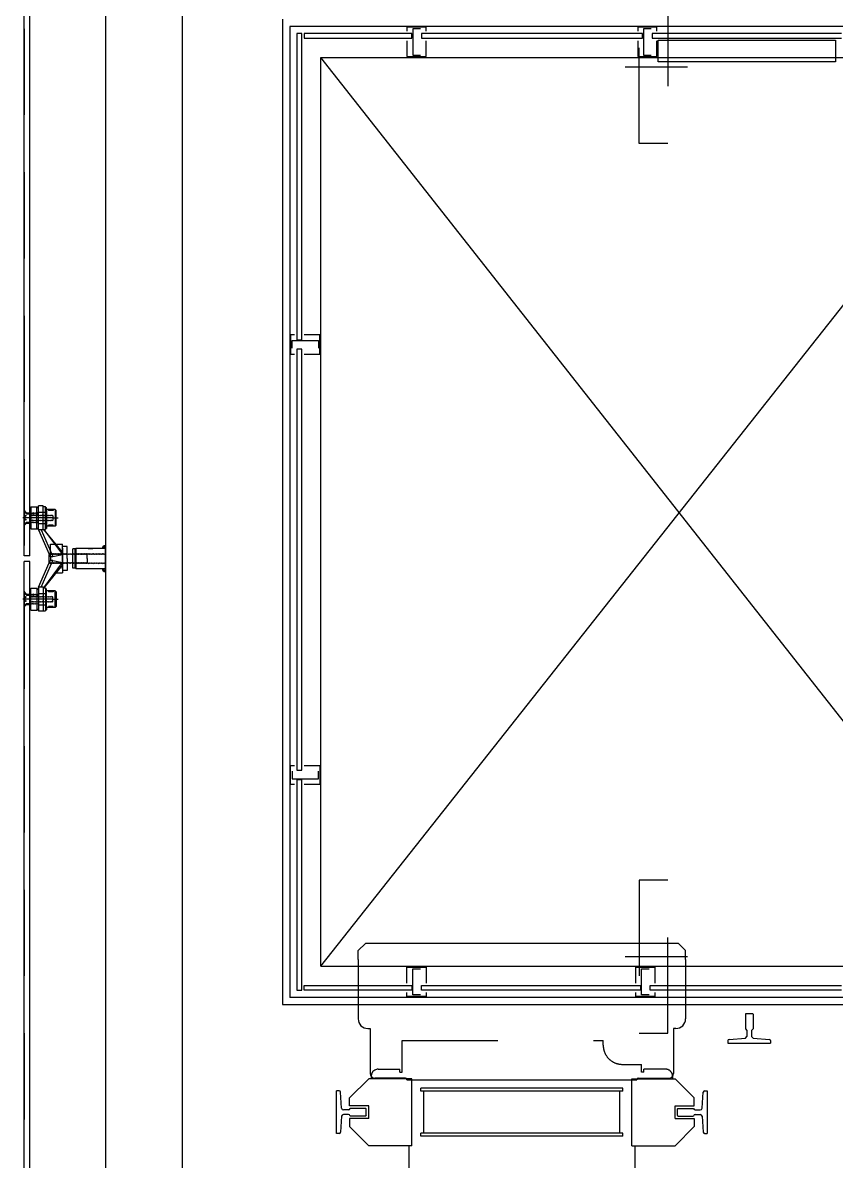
# Model space of a CAD drawing. Header units: millimetres. Extents: x -7718 to 421089, y 87466 to 341395.
# Drawn here: x 151910 to 153609, y 217291 to 219671 of the extents above; entities that cross this region are included whole.
import ezdxf

# ---------------------------------------------------------------- set-up
doc = ezdxf.new("R2010")
doc.units = ezdxf.units.MM
doc.header["$LTSCALE"] = 200
doc.header["$MEASUREMENT"] = 0
for name, pattern in [('CENTER', [65, 60, -2, 1, -2]), ('CENTER1', [8, 6, -1, 0, -1]), ('DASH_2', [34, 30, -1.5, 1, -1.5]), ('HID', [5, 3, -2]), ('HIDDEN', [2, 1, -1])]:
    doc.linetypes.add(name, pattern=pattern)
doc.layers.add('e-plan', color=9, linetype='CONTINUOUS')

msp = doc.modelspace()

# ---------------------------------------------------------------- linework, layer by layer
at = {"layer": 'e-plan'}
for p, q in [((151912.6, 218557), (151912.6, 220258.6)), ((151924.6, 218557), (151924.6, 220258.6)), ((152082.6, 219948.6), (152082.6, 217173.5)), ((152242.6, 219948.6), (152242.6, 217173.5)), ((152752.6, 219661.6), (152712.6, 219661.6)), ((152712.6, 219661.6), (152712.6, 219653.6)), ((152740.6, 219658.6), (152724.6, 219658.6)), ((152724.6, 219658.6), (152724.6, 219603.6)), ((152752.6, 219653.6), (152752.6, 219661.6)), ((153234.6, 219661.6), (153194.6, 219661.6)), ((153194.6, 219661.6), (153194.6, 219653.6)), ((153222.6, 219658.6), (153206.6, 219658.6)), ((153206.6, 219658.6), (153206.6, 219603.6)), ((153234.6, 219653.6), (153234.6, 219661.6)), ((152492.6, 219648.6), (152482.6, 219648.6)), ((152482.6, 219648.6), (152482.6, 219008.6)), ((152492.6, 219008.6), (152492.6, 219648.6)), ((152722.6, 219648.6), (152497.6, 219648.6)), ((152497.6, 219648.6), (152497.6, 219638.6)), ((152497.6, 219638.6), (152722.6, 219638.6)), ((152712.6, 219633.6), (152712.6, 219600.6)), ((152722.6, 219638.6), (152722.6, 219648.6)), ((153204.6, 219648.6), (152742.6, 219648.6)), ((152742.6, 219648.6), (152742.6, 219638.6)), ((152742.6, 219638.6), (153204.6, 219638.6)), ((152752.6, 219600.6), (152752.6, 219633.6)), ((153194.6, 219633.6), (153194.6, 219600.6)), ((153204.6, 219638.6), (153204.6, 219648.6)), ((153620.6, 219648.6), (153224.6, 219648.6)), ((153224.6, 219648.6), (153224.6, 219638.6)), ((153224.6, 219638.6), (153620.6, 219638.6)), ((153234.6, 219600.6), (153234.6, 219633.6)), ((153237.1, 219589.6), (153237.1, 219634.6)), ((153237.1, 219634.6), (153608.1, 219634.6)), ((153608.1, 219634.6), (153608.1, 219589.6)), ((152724.6, 219603.6), (152740.6, 219603.6)), ((153206.6, 219603.6), (153222.6, 219603.6)), ((152532.6, 217698.6), (152532.6, 219598.6)), ((152532.6, 219598.6), (154032.6, 219598.6)), ((152712.6, 219600.6), (152752.6, 219600.6)), ((153194.6, 219600.6), (153234.6, 219600.6)), ((153608.1, 219589.6), (153237.1, 219589.6)), ((152477.6, 219018.6), (152469.6, 219018.6)), ((152469.6, 219018.6), (152469.6, 218978.6)), ((152482.6, 219008.6), (152492.6, 219008.6)), ((152530.6, 219018.6), (152497.6, 219018.6)), ((152530.6, 218978.6), (152530.6, 219018.6)), ((152472.6, 218990.6), (152472.6, 219006.6)), ((152472.6, 219006.6), (152527.6, 219006.6)), ((152492.6, 218988.6), (152482.6, 218988.6)), ((152482.6, 218988.6), (152482.6, 218108.6)), ((152492.6, 218108.6), (152492.6, 218988.6)), ((152527.6, 219006.6), (152527.6, 218990.6)), ((152469.6, 218978.6), (152477.6, 218978.6)), ((152497.6, 218978.6), (152530.6, 218978.6)), ((151924.6, 218557), (151912.6, 218557)), ((152082.6, 218530), (152082.6, 218572)), ((151912.6, 216858.6), (151912.6, 218545)), ((151924.6, 218545), (151912.6, 218545)), ((151924.6, 216858.6), (151924.6, 218545)), ((152469.6, 218078.6), (152469.6, 218118.6)), ((152469.6, 218118.6), (152477.6, 218118.6)), ((152472.6, 218106.6), (152472.6, 218090.6)), ((152482.6, 218108.6), (152492.6, 218108.6)), ((152497.6, 218118.6), (152530.6, 218118.6)), ((152527.6, 218090.6), (152527.6, 218106.6)), ((152530.6, 218118.6), (152530.6, 218078.6)), ((152472.6, 218090.6), (152527.6, 218090.6)), ((152482.6, 218088.6), (152482.6, 217648.6)), ((152492.6, 218088.6), (152482.6, 218088.6)), ((152492.6, 217648.6), (152492.6, 218088.6)), ((152477.6, 218078.6), (152469.6, 218078.6)), ((152530.6, 218078.6), (152497.6, 218078.6)), ((152625.6, 217746.6), (152610.6, 217731.6)), ((153279.6, 217746.6), (152625.6, 217746.6)), ((153279.6, 217746.6), (153294.6, 217731.6)), ((152610.6, 217712.6), (152610.6, 217731.6)), ((153294.6, 217712.6), (153294.6, 217731.6)), ((152610.6, 217712.6), (152610.6, 217588.6)), ((153294.6, 217712.6), (153294.6, 217588.6)), ((152532.6, 217698.6), (152610.6, 217698.6)), ((152712.6, 217663.6), (152712.6, 217696.6)), ((152712.6, 217696.6), (152752.6, 217696.6)), ((152724.6, 217638.6), (152724.6, 217693.6)), ((152724.6, 217693.6), (152740.6, 217693.6)), ((152752.6, 217696.6), (152752.6, 217663.6)), ((153190.6, 217663.6), (153190.6, 217696.6)), ((153190.6, 217696.6), (153230.6, 217696.6)), ((153202.6, 217638.6), (153202.6, 217693.6)), ((153202.6, 217693.6), (153218.6, 217693.6)), ((153230.6, 217696.6), (153230.6, 217663.6)), ((153294.6, 217698.6), (154032.6, 217698.6)), ((152497.6, 217648.6), (152497.6, 217658.6)), ((152497.6, 217658.6), (152722.6, 217658.6)), ((152722.6, 217658.6), (152722.6, 217648.6)), ((152742.6, 217658.6), (153200.6, 217658.6)), ((152742.6, 217648.6), (152742.6, 217658.6)), ((153200.6, 217658.6), (153200.6, 217648.6)), ((153220.6, 217658.6), (153620.6, 217658.6)), ((153220.6, 217648.6), (153220.6, 217658.6)), ((152482.6, 217648.6), (152492.6, 217648.6)), ((152722.6, 217648.6), (152497.6, 217648.6)), ((152712.6, 217635.6), (152712.6, 217643.6)), ((152752.6, 217635.6), (152712.6, 217635.6)), ((152740.6, 217638.6), (152724.6, 217638.6)), ((153200.6, 217648.6), (152742.6, 217648.6)), ((152752.6, 217643.6), (152752.6, 217635.6)), ((153190.6, 217635.6), (153190.6, 217643.6)), ((153230.6, 217635.6), (153190.6, 217635.6)), ((153218.6, 217638.6), (153202.6, 217638.6)), ((153620.6, 217648.6), (153220.6, 217648.6)), ((153230.6, 217643.6), (153230.6, 217635.6)), ((153420.6, 217599.6), (153419.6, 217598.6)), ((153419.6, 217598.6), (153419.6, 217567.6)), ((153420.6, 217599.6), (153434.6, 217599.6)), ((153434.6, 217599.6), (153435.6, 217598.6)), ((153435.6, 217598.6), (153435.6, 217567.6)), ((152630.6, 217568.6), (152635.6, 217568.6)), ((152635.6, 217568.6), (152635.6, 217559.6)), ((152635.6, 217559.6), (152635.6, 217474.6)), ((153269.6, 217568.6), (153269.6, 217474.6)), ((153274.6, 217568.6), (153269.6, 217568.6)), ((153419.6, 217567.6), (153422.8, 217564.3)), ((153422.8, 217564.3), (153422.8, 217551.6)), ((153435.6, 217567.6), (153432.3, 217564.3)), ((153432.3, 217564.3), (153432.3, 217551.6)), ((152702.6, 217477.6), (152702.6, 217543.6)), ((153383.1, 217543.2), (153383.1, 217537.6)), ((153383.1, 217537.6), (153472.1, 217537.6)), ((153385.4, 217545.7), (153419.6, 217548.4)), ((153419.6, 217548.4), (153422.8, 217551.6)), ((153435.6, 217548.4), (153432.3, 217551.6)), ((153435.6, 217548.4), (153469.7, 217545.7)), ((153472.1, 217543.2), (153472.1, 217537.6)), ((152632.6, 217463.6), (152592.6, 217423.6)), ((152722.6, 217463.6), (152632.6, 217463.6)), ((152637.6, 217468.6), (152637.6, 217463.6)), ((152709.6, 217464.6), (152645.6, 217464.6)), ((152652.6, 217483.6), (152697.6, 217483.6)), ((152697.6, 217477.6), (152697.6, 217483.6)), ((152697.6, 217477.6), (152702.6, 217477.6)), ((152712.6, 217461.6), (153192.6, 217461.6)), ((152722.6, 217323.6), (152722.6, 217463.6)), ((153182.6, 217323.6), (153182.6, 217463.6)), ((153182.6, 217463.6), (153272.6, 217463.6)), ((153195.6, 217464.6), (153259.6, 217464.6)), ((153272.6, 217463.6), (153312.6, 217423.6)), ((152570.7, 217438.1), (152565.6, 217438.1)), ((152565.6, 217349.1), (152565.6, 217438.1)), ((153163.6, 217443.6), (152741.6, 217443.6)), ((152741.6, 217437.6), (152741.6, 217443.6)), ((153163.6, 217437.6), (152741.6, 217437.6)), ((152747.6, 217349.6), (152747.6, 217437.6)), ((153157.6, 217349.6), (153157.6, 217437.6)), ((153163.6, 217437.6), (153163.6, 217443.6)), ((153334.5, 217438.1), (153339.6, 217438.1)), ((153339.6, 217438.1), (153339.6, 217349.1)), ((152576.1, 217402.1), (152573.7, 217435.3)), ((152592.6, 217406.6), (152592.6, 217423.6)), ((153312.6, 217406.6), (153312.6, 217423.6)), ((153329.1, 217402.1), (153331.5, 217435.3)), ((152590.3, 217398.3), (152580.1, 217398.3)), ((152632.6, 217406.6), (152592.6, 217406.6)), ((152626.6, 217401.5), (152594.2, 217401.5)), ((152627.6, 217400.5), (152626.6, 217401.5)), ((152627.6, 217386.6), (152627.6, 217400.5)), ((152632.6, 217380.6), (152632.6, 217406.6)), ((153272.6, 217380.6), (153272.6, 217406.6)), ((153272.6, 217406.6), (153312.6, 217406.6)), ((153277.6, 217400.5), (153278.6, 217401.5)), ((153277.6, 217386.6), (153277.6, 217400.5)), ((153278.6, 217401.5), (153311, 217401.5)), ((153314.9, 217398.3), (153325.1, 217398.3)), ((152576.1, 217385.1), (152573.7, 217351.9)), ((152590.3, 217388.8), (152580.1, 217388.8)), ((152592.6, 217380.6), (152592.6, 217363.6)), ((152632.6, 217380.6), (152592.6, 217380.6)), ((152626.6, 217385.6), (152594.2, 217385.6)), ((152627.6, 217386.6), (152626.6, 217385.6)), ((153272.6, 217380.6), (153312.6, 217380.6)), ((153277.6, 217386.6), (153278.6, 217385.6)), ((153278.6, 217385.6), (153311, 217385.6)), ((153312.6, 217380.6), (153312.6, 217363.6)), ((153314.9, 217388.8), (153325.1, 217388.8)), ((153329.1, 217385.1), (153331.5, 217351.9)), ((152570.7, 217349.1), (152565.6, 217349.1)), ((152632.6, 217323.6), (152592.6, 217363.6)), ((153163.6, 217349.6), (152741.6, 217349.6)), ((152741.6, 217343.6), (152741.6, 217349.6)), ((153163.6, 217343.6), (152741.6, 217343.6)), ((153163.6, 217343.6), (153163.6, 217349.6)), ((153272.6, 217323.6), (153312.6, 217363.6)), ((153334.5, 217349.1), (153339.6, 217349.1)), ((152722.6, 217323.6), (152632.6, 217323.6)), ((152716.6, 217323.6), (152716.6, 217243.6)), ((153182.6, 217323.6), (153272.6, 217323.6)), ((153188.6, 217323.6), (153188.6, 217243.6))]:
    msp.add_line(p, q, dxfattribs=at)
at = {"layer": 'e-plan', "linetype": 'HID', "ltscale": 0.3}
msp.add_line((151912.6, 220258.6), (151912.6, 216858.6), dxfattribs=at)
at = {"layer": 'e-plan', "linetype": 'HIDDEN'}
for p, q in [((153197.6, 219418.6), (153197.6, 219738.6)), ((153257.6, 219738.6), (153257.6, 219418.6)), ((153257.6, 219418.6), (153197.6, 219418.6)), ((153257.6, 217878.6), (153197.6, 217878.6)), ((153197.6, 217878.6), (153197.6, 217558.6)), ((153257.6, 217558.6), (153257.6, 217878.6)), ((153197.6, 217558.6), (153257.6, 217558.6)), ((152702.6, 217543.6), (153122.6, 217543.6)), ((153122.6, 217533.6), (153122.6, 217543.6)), ((153162.6, 217493.6), (153202.6, 217493.6)), ((153202.6, 217477.6), (153202.6, 217493.6)), ((153207.6, 217477.6), (153202.6, 217477.6)), ((153207.6, 217477.6), (153207.6, 217483.6)), ((153252.6, 217483.6), (153207.6, 217483.6)), ((153267.6, 217468.6), (153267.6, 217463.6))]:
    msp.add_line(p, q, dxfattribs=at)
at = {"layer": 'e-plan', "linetype": 'Continuous'}
for p, q in [((152452.6, 219678.6), (152452.6, 217618.6)), ((152467.6, 219663.6), (152467.6, 217633.6)), ((153932.6, 219663.6), (152467.6, 219663.6)), ((151912.6, 218619.2), (151912.6, 218652.9)), ((151917.8, 218646.8), (151912.6, 218652)), ((151926.6, 218657.5), (151924.6, 218657.5)), ((151926.6, 218659), (151939.6, 218659)), ((151926.6, 218659), (151926.6, 218646.1)), ((151939.6, 218644.8), (151939.6, 218659)), ((151942.6, 218645.1), (151942.6, 218661)), ((151952.6, 218661), (151942.6, 218661)), ((151952.6, 218611), (151952.6, 218661)), ((151952.6, 218660), (151957.6, 218660)), ((151957.6, 218612), (151957.6, 218660)), ((151957.6, 218658), (151959.6, 218658)), ((151977.6, 218653.5), (151959.6, 218653.5)), ((151973.6, 218651.5), (151963.6, 218651.5)), ((151979.6, 218651.5), (151977.6, 218653.5)), ((151979.6, 218620.5), (151979.6, 218651.5)), ((151915.6, 218639.3), (151915.6, 218640.7)), ((151915.6, 218631.3), (151915.6, 218632.7)), ((151917.8, 218646.8), (151924.6, 218646.8)), ((151917.8, 218644.8), (151924.6, 218644.8)), ((151917.8, 218627.3), (151924.6, 218627.3)), ((151926.6, 218645.8), (151926.6, 218641.8)), ((151926.6, 218641.5), (151926.6, 218630.5)), ((151926.6, 218630.2), (151926.6, 218626.3)), ((151939.6, 218613), (151939.6, 218644.8)), ((151942.6, 218631.5), (151942.6, 218644.8)), ((151942.6, 218627.3), (151942.6, 218631.2)), ((151942.6, 218611), (151942.6, 218627)), ((151917.8, 218625.3), (151912.6, 218620)), ((151917.8, 218625.3), (151924.6, 218625.3)), ((151926.6, 218614.5), (151924.6, 218614.5)), ((151926.6, 218626), (151926.6, 218614.5)), ((151926.6, 218614.5), (151926.6, 218613)), ((151926.6, 218613), (151939.6, 218613)), ((151952.6, 218611), (151942.6, 218611)), ((151942.8, 218611), (151965.3, 218560.1)), ((151948.3, 218611), (151973, 218555)), ((151952.6, 218612), (151957.6, 218612)), ((151953.6, 218612), (151992.6, 218559.3)), ((151992.6, 218564.3), (151953.8, 218612)), ((151957.6, 218614), (151959.6, 218614)), ((151977.6, 218618.5), (151959.6, 218618.5)), ((151973.6, 218620.5), (151963.6, 218620.5)), ((151977.6, 218618.5), (151979.6, 218620.5)), ((151967.6, 218554.9), (151967.6, 218581)), ((151967.6, 218581), (151992.6, 218581)), ((151992.6, 218551), (151992.6, 218581)), ((151964.9, 218542.3), (151964.9, 218559.7)), ((151965.4, 218559.9), (151967.6, 218554.9)), ((151973, 218555), (151992.6, 218559.3)), ((151992.6, 218572.5), (151992.6, 218551)), ((151992.6, 218572.5), (151992.6, 218551)), ((152002.6, 218561.3), (152002.6, 218576)), ((152002.6, 218551), (152002.6, 218561)), ((152019.7, 218571), (152014.7, 218571)), ((152014.7, 218561.2), (152014.7, 218571)), ((152014.7, 218541.1), (152014.7, 218560.9)), ((152019.7, 218571), (152020.7, 218572)), ((152019.7, 218531), (152019.7, 218571)), ((152082.6, 218572), (152020.7, 218572)), ((152020.7, 218572), (152020.7, 218530)), ((152046.7, 218572), (152056.6, 218572)), ((151942.8, 218491), (151965.3, 218542)), ((151948.3, 218491), (151973, 218547.1)), ((151953.6, 218490), (151992.6, 218542.8)), ((151992.6, 218537.7), (151953.8, 218490)), ((151965.4, 218542.2), (151967.6, 218547.1)), ((151967.6, 218555), (151973, 218555)), ((151967.6, 218554.9), (151967.6, 218547.1)), ((151973, 218547.1), (151967.6, 218547.1)), ((151973, 218547.1), (151992.6, 218542.8)), ((151992.6, 218551), (151992.6, 218521)), ((151992.6, 218529.5), (151992.6, 218551)), ((151992.6, 218551), (151992.6, 218529.5)), ((152002.6, 218551), (152002.6, 218541)), ((152002.6, 218540.7), (152002.6, 218526)), ((152014.7, 218531), (152014.7, 218540.9)), ((151979, 218521), (151992.6, 218521)), ((152019.7, 218531), (152014.7, 218531)), ((152020.7, 218530), (152019.7, 218531)), ((152020.7, 218530), (152082.6, 218530)), ((151926.6, 218487.5), (151924.6, 218487.5)), ((151926.6, 218487.5), (151926.6, 218489)), ((151926.6, 218489), (151939.6, 218489)), ((151926.6, 218476.1), (151926.6, 218487.5)), ((151939.6, 218489), (151939.6, 218457.3)), ((151942.6, 218491), (151942.6, 218475.1)), ((151952.6, 218491), (151942.6, 218491)), ((151952.6, 218491), (151952.6, 218441)), ((151952.6, 218490), (151957.6, 218490)), ((151957.6, 218490), (151957.6, 218442)), ((151957.6, 218488), (151959.6, 218488)), ((151912.6, 218482.9), (151912.6, 218449.2)), ((151917.8, 218476.8), (151912.6, 218482)), ((151915.6, 218470.7), (151915.6, 218469.3)), ((151915.6, 218462.7), (151915.6, 218461.3)), ((151917.8, 218476.8), (151924.6, 218476.8)), ((151917.8, 218474.8), (151924.6, 218474.8)), ((151926.6, 218471.8), (151926.6, 218475.8)), ((151926.6, 218460.5), (151926.6, 218471.5)), ((151926.6, 218456.3), (151926.6, 218460.2)), ((151942.6, 218474.8), (151942.6, 218470.8)), ((151942.6, 218470.5), (151942.6, 218457.3)), ((151977.6, 218483.5), (151959.6, 218483.5)), ((151973.6, 218481.5), (151963.6, 218481.5)), ((151977.6, 218483.5), (151979.6, 218481.5)), ((151979.6, 218481.5), (151979.6, 218450.5)), ((151917.8, 218455.3), (151912.6, 218450)), ((151917.8, 218457.3), (151924.6, 218457.3)), ((151917.8, 218455.3), (151924.6, 218455.3)), ((151926.6, 218444.5), (151924.6, 218444.5)), ((151926.6, 218443), (151926.6, 218456)), ((151926.6, 218443), (151939.6, 218443)), ((151939.6, 218457.3), (151939.6, 218443)), ((151942.6, 218457), (151942.6, 218441)), ((151952.6, 218441), (151942.6, 218441)), ((151952.6, 218442), (151957.6, 218442)), ((151957.6, 218444), (151959.6, 218444)), ((151977.6, 218448.5), (151959.6, 218448.5)), ((151973.6, 218450.5), (151963.6, 218450.5)), ((151979.6, 218450.5), (151977.6, 218448.5)), ((152610.6, 217633.6), (152467.6, 217633.6)), ((153932.6, 217633.6), (153294.6, 217633.6)), ((152452.6, 217618.6), (152610.6, 217618.6)), ((153294.6, 217618.6), (154087.6, 217618.6))]:
    msp.add_line(p, q, dxfattribs=at)
at = {"layer": 'e-plan', "ltscale": 2}
for p, q in [((154027.6, 217698.6), (152532.6, 219598.6)), ((152532.6, 217698.6), (154032.6, 219598.6))]:
    msp.add_line(p, q, dxfattribs=at)
at = {"layer": 'e-plan', "linetype": 'CENTER'}
for p, q in [((153298.6, 219578.6), (153168.7, 219578.6)), ((153298.6, 217718.6), (153168.7, 217718.6)), ((152610.6, 217698.6), (153294.6, 217698.6)), ((153294.6, 217633.6), (152610.6, 217633.6)), ((152610.6, 217618.6), (153294.6, 217618.6))]:
    msp.add_line(p, q, dxfattribs=at)
at = {"layer": 'e-plan', "linetype": 'CENTER1'}
for p, q in [((151939.6, 218659), (151942.6, 218656)), ((151959.6, 218653.5), (151959.6, 218658)), ((151959.6, 218653.5), (151959.6, 218615.9)), ((151963.6, 218653.5), (151963.6, 218651.5)), ((151973.6, 218653.5), (151973.6, 218651.5)), ((151977.6, 218653.5), (151977.6, 218618.5)), ((151972.6, 218636), (151910, 218636)), ((151912.6, 218650), (151917.8, 218644.8)), ((151915.3, 218641), (151912.6, 218641)), ((151917.6, 218640), (151912.6, 218640)), ((151915.3, 218639), (151912.6, 218639)), ((151915.3, 218633), (151912.6, 218633)), ((151917.6, 218632), (151912.6, 218632)), ((151915.3, 218631), (151912.6, 218631)), ((151912.6, 218622), (151917.8, 218627.3)), ((151926.1, 218646.3), (151924.6, 218644.8)), ((151926.1, 218625.8), (151924.6, 218627.3)), ((151927.6, 218644.8), (151926.1, 218646.3)), ((151927.6, 218627.3), (151926.1, 218625.8)), ((151927.6, 218627.3), (151926.1, 218625.8)), ((151927.6, 218645.1), (151926.6, 218646.1)), ((151927.6, 218640.8), (151926.6, 218641.8)), ((151927.6, 218640.5), (151926.6, 218641.5)), ((151927.6, 218640.5), (151926.6, 218641.5)), ((151927.6, 218631.5), (151926.6, 218630.5)), ((151927.6, 218631.5), (151926.6, 218630.5)), ((151927.6, 218631.5), (151926.6, 218630.5)), ((151927.6, 218631.2), (151926.6, 218630.2)), ((151927.6, 218627), (151926.6, 218626)), ((151929.1, 218646.6), (151927.6, 218645.1)), ((151929.1, 218646.3), (151927.6, 218644.8)), ((151929.1, 218642.3), (151927.6, 218640.8)), ((151929.1, 218642), (151927.6, 218640.5)), ((151929.1, 218642), (151927.6, 218640.5)), ((151929.1, 218630), (151927.6, 218631.5)), ((151929.1, 218630), (151927.6, 218631.5)), ((151929.1, 218630), (151927.6, 218631.5)), ((151929.1, 218629.7), (151927.6, 218631.2)), ((151929.1, 218625.8), (151927.6, 218627.3)), ((151929.1, 218625.8), (151927.6, 218627.3)), ((151929.1, 218625.5), (151927.6, 218627)), ((151930.6, 218645.1), (151929.1, 218646.6)), ((151930.6, 218644.8), (151929.1, 218646.3)), ((151930.6, 218640.8), (151929.1, 218642.3)), ((151930.6, 218640.5), (151929.1, 218642)), ((151930.6, 218640.5), (151929.1, 218642)), ((151930.6, 218631.5), (151929.1, 218630)), ((151930.6, 218631.5), (151929.1, 218630)), ((151930.6, 218631.5), (151929.1, 218630)), ((151930.6, 218631.2), (151929.1, 218629.7)), ((151930.6, 218627.3), (151929.1, 218625.8)), ((151930.6, 218627.3), (151929.1, 218625.8)), ((151930.6, 218627), (151929.1, 218625.5)), ((151932.1, 218646.6), (151930.6, 218645.1)), ((151932.1, 218646.3), (151930.6, 218644.8)), ((151932.1, 218642.3), (151930.6, 218640.8)), ((151932.1, 218642), (151930.6, 218640.5)), ((151932.1, 218642), (151930.6, 218640.5)), ((151932.1, 218630), (151930.6, 218631.5)), ((151932.1, 218630), (151930.6, 218631.5)), ((151932.1, 218630), (151930.6, 218631.5)), ((151932.1, 218629.7), (151930.6, 218631.2)), ((151932.1, 218625.8), (151930.6, 218627.3)), ((151932.1, 218625.8), (151930.6, 218627.3)), ((151932.1, 218625.5), (151930.6, 218627)), ((151933.6, 218645.1), (151932.1, 218646.6)), ((151933.6, 218644.8), (151932.1, 218646.3)), ((151933.6, 218640.8), (151932.1, 218642.3)), ((151933.6, 218640.5), (151932.1, 218642)), ((151933.6, 218640.5), (151932.1, 218642)), ((151933.6, 218631.5), (151932.1, 218630)), ((151933.6, 218631.5), (151932.1, 218630)), ((151933.6, 218631.5), (151932.1, 218630)), ((151933.6, 218631.2), (151932.1, 218629.7)), ((151933.6, 218627.3), (151932.1, 218625.8)), ((151933.6, 218627.3), (151932.1, 218625.8)), ((151933.6, 218627), (151932.1, 218625.5)), ((151935.1, 218646.6), (151933.6, 218645.1)), ((151935.1, 218646.3), (151933.6, 218644.8)), ((151935.1, 218642.3), (151933.6, 218640.8)), ((151935.1, 218642), (151933.6, 218640.5)), ((151935.1, 218642), (151933.6, 218640.5)), ((151935.1, 218630), (151933.6, 218631.5)), ((151935.1, 218630), (151933.6, 218631.5)), ((151935.1, 218630), (151933.6, 218631.5)), ((151935.1, 218629.7), (151933.6, 218631.2)), ((151935.1, 218625.8), (151933.6, 218627.3)), ((151935.1, 218625.8), (151933.6, 218627.3)), ((151935.1, 218625.5), (151933.6, 218627)), ((151936.6, 218645.1), (151935.1, 218646.6)), ((151936.6, 218644.8), (151935.1, 218646.3)), ((151936.6, 218640.8), (151935.1, 218642.3)), ((151936.6, 218640.5), (151935.1, 218642)), ((151936.6, 218640.5), (151935.1, 218642)), ((151936.6, 218631.5), (151935.1, 218630)), ((151936.6, 218631.5), (151935.1, 218630)), ((151936.6, 218631.5), (151935.1, 218630)), ((151936.6, 218631.2), (151935.1, 218629.7)), ((151936.6, 218627.3), (151935.1, 218625.8)), ((151936.6, 218627.3), (151935.1, 218625.8)), ((151936.6, 218627), (151935.1, 218625.5)), ((151938.1, 218646.6), (151936.6, 218645.1)), ((151938.1, 218646.3), (151936.6, 218644.8)), ((151938.1, 218642.3), (151936.6, 218640.8)), ((151938.1, 218642), (151936.6, 218640.5)), ((151938.1, 218642), (151936.6, 218640.5)), ((151938.1, 218630), (151936.6, 218631.5)), ((151938.1, 218630), (151936.6, 218631.5)), ((151938.1, 218630), (151936.6, 218631.5)), ((151938.1, 218629.7), (151936.6, 218631.2)), ((151938.1, 218625.8), (151936.6, 218627.3)), ((151938.1, 218625.8), (151936.6, 218627.3)), ((151938.1, 218625.5), (151936.6, 218627)), ((151939.6, 218645.1), (151938.1, 218646.6)), ((151939.6, 218644.8), (151938.1, 218646.3)), ((151939.6, 218640.8), (151938.1, 218642.3)), ((151939.6, 218640.5), (151938.1, 218642)), ((151939.6, 218640.5), (151938.1, 218642)), ((151939.6, 218631.5), (151938.1, 218630)), ((151939.6, 218631.5), (151938.1, 218630)), ((151939.6, 218631.5), (151938.1, 218630)), ((151939.6, 218631.2), (151938.1, 218629.7)), ((151939.6, 218627.3), (151938.1, 218625.8)), ((151939.6, 218627.3), (151938.1, 218625.8)), ((151939.6, 218627), (151938.1, 218625.5)), ((151941.1, 218646.6), (151939.6, 218645.1)), ((151941.1, 218646.3), (151939.6, 218644.8)), ((151941.1, 218642.3), (151939.6, 218640.8)), ((151941.1, 218642), (151939.6, 218640.5)), ((151941.1, 218642), (151939.6, 218640.5)), ((151941.1, 218630), (151939.6, 218631.5)), ((151941.1, 218630), (151939.6, 218631.5)), ((151941.1, 218630), (151939.6, 218631.5)), ((151941.1, 218629.7), (151939.6, 218631.2)), ((151941.1, 218625.8), (151939.6, 218627.3)), ((151941.1, 218625.8), (151939.6, 218627.3)), ((151941.1, 218625.5), (151939.6, 218627)), ((151942.6, 218645.1), (151941.1, 218646.6)), ((151942.6, 218644.8), (151941.1, 218646.3)), ((151942.6, 218640.8), (151941.1, 218642.3)), ((151942.6, 218640.5), (151941.1, 218642)), ((151942.6, 218640.5), (151941.1, 218642)), ((151942.6, 218631.5), (151941.1, 218630)), ((151942.6, 218631.5), (151941.1, 218630)), ((151942.6, 218631.5), (151941.1, 218630)), ((151942.6, 218631.2), (151941.1, 218629.7)), ((151942.6, 218627.3), (151941.1, 218625.8)), ((151942.6, 218627.3), (151941.1, 218625.8)), ((151942.6, 218627), (151941.1, 218625.5)), ((151944.1, 218642), (151942.6, 218640.5)), ((151944.1, 218630), (151942.6, 218631.5)), ((151945.6, 218640.5), (151944.1, 218642)), ((151945.6, 218631.5), (151944.1, 218630)), ((151947.1, 218642), (151945.6, 218640.5)), ((151947.1, 218630), (151945.6, 218631.5)), ((151948.6, 218640.5), (151947.1, 218642)), ((151948.6, 218631.5), (151947.1, 218630)), ((151950.1, 218642), (151948.6, 218640.5)), ((151950.1, 218630), (151948.6, 218631.5)), ((151951.6, 218640.5), (151950.1, 218642)), ((151951.6, 218631.5), (151950.1, 218630)), ((151953.1, 218642), (151951.6, 218640.5)), ((151953.1, 218630), (151951.6, 218631.5)), ((151954.6, 218640.5), (151953.1, 218642)), ((151954.6, 218631.5), (151953.1, 218630)), ((151956.1, 218642), (151954.6, 218640.5)), ((151956.1, 218630), (151954.6, 218631.5)), ((151957.6, 218640.5), (151956.1, 218642)), ((151957.6, 218631.5), (151956.1, 218630)), ((151959.1, 218642), (151957.6, 218640.5)), ((151959.1, 218630), (151957.6, 218631.5)), ((151960.6, 218640.5), (151959.1, 218642)), ((151960.6, 218631.5), (151959.1, 218630)), ((151962.1, 218642), (151960.6, 218640.5)), ((151962.1, 218630), (151960.6, 218631.5)), ((151963.6, 218640.5), (151962.1, 218642)), ((151963.6, 218631.5), (151962.1, 218630)), ((151965.1, 218642), (151963.6, 218640.5)), ((151965.1, 218630), (151963.6, 218631.5)), ((151966.6, 218640.5), (151965.1, 218642)), ((151966.6, 218631.5), (151965.1, 218630)), ((151968.1, 218642), (151966.6, 218640.5)), ((151968.1, 218630), (151966.6, 218631.5)), ((151969.6, 218640.5), (151968.1, 218642)), ((151969.6, 218631.5), (151968.1, 218630)), ((151971.1, 218642), (151969.6, 218640.5)), ((151971.1, 218630), (151969.6, 218631.5)), ((151972.6, 218640.5), (151971.1, 218642)), ((151972.6, 218631.5), (151971.1, 218630)), ((151972.6, 218640.5), (151972.6, 218631.5)), ((151972.6, 218636), (151983.6, 218636)), ((151939.6, 218613), (151942.6, 218616)), ((151959.6, 218615.9), (151959.6, 218614)), ((151963.6, 218618.5), (151963.6, 218620.5)), ((151973.6, 218618.5), (151973.6, 218620.5)), ((151965.1, 218559.5), (151964.9, 218559.7)), ((151965.1, 218559.5), (151964.9, 218559.7)), ((151966.6, 218561), (151965.1, 218559.5)), ((151966.6, 218561), (151965.1, 218559.5)), ((151966.6, 218561.3), (151965.3, 218560.1)), ((151968.1, 218559.8), (151966.6, 218561.3)), ((151968.1, 218559.5), (151966.6, 218561)), ((151968.1, 218559.5), (151966.6, 218561)), ((151969.6, 218561.3), (151968.1, 218559.8)), ((151969.6, 218561), (151968.1, 218559.5)), ((151969.6, 218561), (151968.1, 218559.5)), ((151971.1, 218559.8), (151969.6, 218561.3)), ((151971.1, 218559.5), (151969.6, 218561)), ((151971.1, 218559.5), (151969.6, 218561)), ((151972.6, 218561.3), (151971.1, 218559.8)), ((151972.6, 218561), (151971.1, 218559.5)), ((151972.6, 218561), (151971.1, 218559.5)), ((151974.1, 218559.8), (151972.6, 218561.3)), ((151974.1, 218559.5), (151972.6, 218561)), ((151974.1, 218559.5), (151972.6, 218561)), ((151975.6, 218561.3), (151974.1, 218559.8)), ((151975.6, 218561), (151974.1, 218559.5)), ((151975.6, 218561), (151974.1, 218559.5)), ((151977.1, 218559.8), (151975.6, 218561.3)), ((151977.1, 218559.5), (151975.6, 218561)), ((151977.1, 218559.5), (151975.6, 218561)), ((151978.6, 218561.3), (151977.1, 218559.8)), ((151978.6, 218561), (151977.1, 218559.5)), ((151980.1, 218559.8), (151978.6, 218561.3)), ((151980.1, 218559.5), (151978.6, 218561)), ((151981.6, 218561.3), (151980.1, 218559.8)), ((151981.6, 218561), (151980.1, 218559.5)), ((151983.1, 218559.8), (151981.6, 218561.3)), ((151983.1, 218559.5), (151981.6, 218561)), ((151984.6, 218561.3), (151983.1, 218559.8)), ((151984.6, 218561), (151983.1, 218559.5)), ((151986.1, 218559.8), (151984.6, 218561.3)), ((151986.1, 218559.5), (151984.6, 218561)), ((151987.6, 218561.3), (151986.1, 218559.8)), ((151987.6, 218561), (151986.1, 218559.5)), ((151989.1, 218559.8), (151987.6, 218561.3)), ((151989.1, 218559.5), (151987.6, 218561)), ((151989.1, 218559.8), (151988.1, 218560.8)), ((151990.6, 218561.3), (151989.1, 218559.8)), ((151990.6, 218561), (151989.1, 218559.5)), ((151992.1, 218559.8), (151990.6, 218561.3)), ((151992.1, 218559.5), (151990.6, 218561)), ((151993.6, 218561.3), (151992.1, 218559.8)), ((151993.6, 218561), (151992.1, 218559.5)), ((151995.1, 218559.8), (151993.6, 218561.3)), ((151995.1, 218559.5), (151993.6, 218561)), ((151996.6, 218561.3), (151995.1, 218559.8)), ((151996.6, 218561), (151995.1, 218559.5)), ((151998.1, 218559.8), (151996.6, 218561.3)), ((151998.1, 218559.5), (151996.6, 218561)), ((151999.6, 218561.3), (151998.1, 218559.8)), ((151999.6, 218561), (151998.1, 218559.5)), ((152001.1, 218559.8), (151999.6, 218561.3)), ((152001.1, 218559.5), (151999.6, 218561)), ((152001.1, 218559.5), (152000.1, 218560.5)), ((152001.1, 218559.5), (152000.1, 218560.5)), ((152002.6, 218561.3), (152001.1, 218559.8)), ((152002.6, 218561), (152001.1, 218559.5)), ((152002.6, 218561), (152001.1, 218559.5)), ((152002.6, 218561), (152001.1, 218559.5)), ((152004.1, 218559.5), (152002.6, 218561)), ((152004.1, 218559.5), (152002.6, 218561)), ((152004.1, 218559.5), (152002.6, 218561)), ((152005.6, 218561), (152004.1, 218559.5)), ((152005.6, 218561), (152004.1, 218559.5)), ((152005.6, 218561), (152004.1, 218559.5)), ((152007.1, 218559.5), (152005.6, 218561)), ((152007.1, 218559.5), (152005.6, 218561)), ((152008.6, 218561), (152007.1, 218559.5)), ((152008.6, 218561), (152007.1, 218559.5)), ((152010.1, 218559.5), (152008.6, 218561)), ((152010.1, 218559.5), (152008.6, 218561)), ((152011.6, 218561), (152010.1, 218559.5)), ((152011.6, 218561), (152010.1, 218559.5)), ((152013.1, 218559.5), (152011.6, 218561)), ((152013.1, 218559.5), (152011.6, 218561)), ((152014.6, 218561), (152013.1, 218559.5)), ((152014.6, 218561), (152013.1, 218559.5)), ((152016.1, 218559.5), (152014.6, 218561)), ((152016.1, 218559.5), (152014.6, 218561)), ((152016.1, 218559.8), (152014.7, 218561.2)), ((152017.6, 218561.3), (152016.1, 218559.8)), ((152017.6, 218561), (152016.1, 218559.5)), ((152019.1, 218559.8), (152017.6, 218561.3)), ((152019.1, 218559.5), (152017.6, 218561)), ((152020.6, 218561.3), (152019.1, 218559.8)), ((152020.6, 218561), (152019.1, 218559.5)), ((152022.1, 218559.8), (152020.6, 218561.3)), ((152022.1, 218559.5), (152020.6, 218561)), ((152023.6, 218561.3), (152022.1, 218559.8)), ((152023.6, 218561), (152022.1, 218559.5)), ((152025.1, 218559.8), (152023.6, 218561.3)), ((152025.1, 218559.5), (152023.6, 218561)), ((152026.6, 218561.3), (152025.1, 218559.8)), ((152026.6, 218561), (152025.1, 218559.5)), ((152028.1, 218559.8), (152026.6, 218561.3)), ((152028.1, 218559.5), (152026.6, 218561)), ((152029.6, 218561.3), (152028.1, 218559.8)), ((152029.6, 218561), (152028.1, 218559.5)), ((152031.1, 218559.8), (152029.6, 218561.3)), ((152031.1, 218559.5), (152029.6, 218561)), ((152032.6, 218561.3), (152031.1, 218559.8)), ((152032.6, 218561), (152031.1, 218559.5)), ((152034.1, 218559.8), (152032.6, 218561.3)), ((152034.1, 218559.5), (152032.6, 218561)), ((152035.6, 218561.3), (152034.1, 218559.8)), ((152035.6, 218561), (152034.1, 218559.5)), ((152037.1, 218559.8), (152035.6, 218561.3)), ((152037.1, 218559.5), (152035.6, 218561)), ((152038.6, 218561.3), (152037.1, 218559.8)), ((152038.6, 218561), (152037.1, 218559.5)), ((152040.1, 218559.8), (152038.6, 218561.3)), ((152040.1, 218559.5), (152038.6, 218561)), ((152041.6, 218561.3), (152040.1, 218559.8)), ((152041.6, 218561), (152040.1, 218559.5)), ((152043.1, 218559.8), (152041.6, 218561.3)), ((152043.1, 218559.5), (152041.6, 218561)), ((152044.6, 218561.3), (152043.1, 218559.8)), ((152044.6, 218561), (152043.1, 218559.5)), ((152044.6, 218561.3), (152046.1, 218559.8)), ((152044.6, 218551), (152044.6, 218561)), ((152046.1, 218559.8), (152047.6, 218561.3)), ((152047.6, 218561.3), (152049.1, 218559.8)), ((152049.1, 218559.8), (152050.6, 218561.3)), ((152050.6, 218561.3), (152052.1, 218559.8)), ((152052.1, 218559.8), (152053.6, 218561.3)), ((152053.6, 218561.3), (152055.1, 218559.8)), ((152055.1, 218559.8), (152056.6, 218561.3)), ((152056.6, 218561.3), (152058.1, 218559.8)), ((152058.1, 218559.8), (152059.6, 218561.3)), ((152059.6, 218561.3), (152061.1, 218559.8)), ((152061.1, 218559.8), (152062.6, 218561.3)), ((152062.6, 218561.3), (152064.1, 218559.8)), ((152064.1, 218559.8), (152065.6, 218561.3)), ((152065.6, 218561.3), (152067.1, 218559.8)), ((152067.1, 218559.8), (152068.6, 218561.3)), ((152068.6, 218561.3), (152070.1, 218559.8)), ((152070.1, 218559.8), (152071.6, 218561.3)), ((152070.1, 218559.8), (152071.6, 218561.3)), ((152071.6, 218561.3), (152073.1, 218559.8)), ((152073.1, 218559.8), (152074.6, 218561.3)), ((152074.6, 218561.3), (152076.1, 218559.8)), ((152076.1, 218559.8), (152077.6, 218561.3)), ((152077.6, 218561.3), (152079.1, 218559.8)), ((152079.1, 218559.8), (152080.6, 218561.3)), ((152080.6, 218561.3), (152082.1, 218559.8)), ((152082.1, 218559.8), (152082.6, 218560.3)), ((151965.1, 218542.5), (151964.9, 218542.3)), ((151965.1, 218542.5), (151964.9, 218542.3)), ((151966.6, 218541), (151965.1, 218542.5)), ((151966.6, 218541), (151965.1, 218542.5)), ((151966.6, 218540.7), (151965.3, 218542)), ((151968.1, 218542.5), (151966.6, 218541)), ((151968.1, 218542.5), (151966.6, 218541)), ((151968.1, 218542.2), (151966.6, 218540.7)), ((151969.6, 218541), (151968.1, 218542.5)), ((151969.6, 218541), (151968.1, 218542.5)), ((151969.6, 218540.7), (151968.1, 218542.2)), ((151971.1, 218542.5), (151969.6, 218541)), ((151971.1, 218542.5), (151969.6, 218541)), ((151971.1, 218542.2), (151969.6, 218540.7)), ((151972.6, 218541), (151971.1, 218542.5)), ((151972.6, 218541), (151971.1, 218542.5)), ((151972.6, 218540.7), (151971.1, 218542.2)), ((151974.1, 218542.5), (151972.6, 218541)), ((151974.1, 218542.5), (151972.6, 218541)), ((151974.1, 218542.2), (151972.6, 218540.7)), ((151975.6, 218541), (151974.1, 218542.5)), ((151975.6, 218541), (151974.1, 218542.5)), ((151975.6, 218540.7), (151974.1, 218542.2)), ((151977.1, 218542.5), (151975.6, 218541)), ((151977.1, 218542.5), (151975.6, 218541)), ((151977.1, 218542.2), (151975.6, 218540.7)), ((151978.6, 218541), (151977.1, 218542.5)), ((151978.6, 218540.7), (151977.1, 218542.2)), ((151980.1, 218542.5), (151978.6, 218541)), ((151980.1, 218542.2), (151978.6, 218540.7)), ((151981.6, 218541), (151980.1, 218542.5)), ((151981.6, 218540.7), (151980.1, 218542.2)), ((151983.1, 218542.5), (151981.6, 218541)), ((151983.1, 218542.2), (151981.6, 218540.7)), ((151984.6, 218541), (151983.1, 218542.5)), ((151984.6, 218540.7), (151983.1, 218542.2)), ((151986.1, 218542.5), (151984.6, 218541)), ((151986.1, 218542.2), (151984.6, 218540.7)), ((151987.6, 218541), (151986.1, 218542.5)), ((151987.6, 218540.7), (151986.1, 218542.2)), ((151989.1, 218542.5), (151987.6, 218541)), ((151989.1, 218542.2), (151987.6, 218540.7)), ((151989.1, 218542.2), (151988.1, 218541.2)), ((151990.6, 218541), (151989.1, 218542.5)), ((151990.6, 218540.7), (151989.1, 218542.2)), ((151992.1, 218542.5), (151990.6, 218541)), ((151992.1, 218542.2), (151990.6, 218540.7)), ((151993.6, 218541), (151992.1, 218542.5)), ((151993.6, 218540.7), (151992.1, 218542.2)), ((151995.1, 218542.5), (151993.6, 218541)), ((151995.1, 218542.2), (151993.6, 218540.7)), ((151996.6, 218541), (151995.1, 218542.5)), ((151996.6, 218540.7), (151995.1, 218542.2)), ((151998.1, 218542.5), (151996.6, 218541)), ((151998.1, 218542.2), (151996.6, 218540.7)), ((151999.6, 218541), (151998.1, 218542.5)), ((151999.6, 218540.7), (151998.1, 218542.2)), ((152001.1, 218542.5), (151999.6, 218541)), ((152001.1, 218542.2), (151999.6, 218540.7)), ((152001.1, 218542.5), (152000.1, 218541.5)), ((152001.1, 218542.5), (152000.1, 218541.5)), ((152001.1, 218542.5), (152000.1, 218541.5)), ((152001.1, 218542.5), (152000.1, 218541.5)), ((152002.6, 218541), (152001.1, 218542.5)), ((152002.6, 218541), (152001.1, 218542.5)), ((152002.6, 218541), (152001.1, 218542.5)), ((152002.6, 218541), (152001.1, 218542.5)), ((152002.6, 218541), (152001.1, 218542.5)), ((152002.6, 218541), (152001.1, 218542.5)), ((152002.6, 218541), (152001.1, 218542.5)), ((152002.6, 218541), (152001.1, 218542.5)), ((152002.6, 218541), (152001.1, 218542.5)), ((152002.6, 218540.7), (152001.1, 218542.2)), ((152002.6, 218540.7), (152001.1, 218542.2)), ((152002.6, 218540.7), (152001.1, 218542.2)), ((152004.1, 218542.5), (152002.6, 218541)), ((152004.1, 218542.5), (152002.6, 218541)), ((152004.1, 218542.5), (152002.6, 218541)), ((152004.1, 218542.5), (152002.6, 218541)), ((152004.1, 218542.5), (152002.6, 218541)), ((152004.1, 218542.5), (152002.6, 218541)), ((152005.6, 218541), (152004.1, 218542.5)), ((152005.6, 218541), (152004.1, 218542.5)), ((152005.6, 218541), (152004.1, 218542.5)), ((152005.6, 218541), (152004.1, 218542.5)), ((152005.6, 218541), (152004.1, 218542.5)), ((152005.6, 218541), (152004.1, 218542.5)), ((152007.1, 218542.5), (152005.6, 218541)), ((152007.1, 218542.5), (152005.6, 218541)), ((152007.1, 218542.5), (152005.6, 218541)), ((152007.1, 218542.5), (152005.6, 218541)), ((152008.6, 218541), (152007.1, 218542.5)), ((152008.6, 218541), (152007.1, 218542.5)), ((152008.6, 218541), (152007.1, 218542.5)), ((152008.6, 218541), (152007.1, 218542.5)), ((152010.1, 218542.5), (152008.6, 218541)), ((152010.1, 218542.5), (152008.6, 218541)), ((152010.1, 218542.5), (152008.6, 218541)), ((152010.1, 218542.5), (152008.6, 218541)), ((152011.6, 218541), (152010.1, 218542.5)), ((152011.6, 218541), (152010.1, 218542.5)), ((152011.6, 218541), (152010.1, 218542.5)), ((152011.6, 218541), (152010.1, 218542.5)), ((152013.1, 218542.5), (152011.6, 218541)), ((152013.1, 218542.5), (152011.6, 218541)), ((152013.1, 218542.5), (152011.6, 218541)), ((152013.1, 218542.5), (152011.6, 218541)), ((152014.6, 218541), (152013.1, 218542.5)), ((152014.6, 218541), (152013.1, 218542.5)), ((152014.6, 218541), (152013.1, 218542.5)), ((152014.6, 218541), (152013.1, 218542.5)), ((152016.1, 218542.5), (152014.6, 218541)), ((152016.1, 218542.5), (152014.6, 218541)), ((152016.1, 218542.5), (152014.6, 218541)), ((152016.1, 218542.5), (152014.6, 218541)), ((152016.1, 218542.2), (152014.7, 218540.9)), ((152017.6, 218541), (152016.1, 218542.5)), ((152017.6, 218541), (152016.1, 218542.5)), ((152017.6, 218540.7), (152016.1, 218542.2)), ((152019.1, 218542.5), (152017.6, 218541)), ((152019.1, 218542.5), (152017.6, 218541)), ((152019.1, 218542.2), (152017.6, 218540.7)), ((152020.6, 218541), (152019.1, 218542.5)), ((152020.6, 218541), (152019.1, 218542.5)), ((152020.6, 218540.7), (152019.1, 218542.2)), ((152022.1, 218542.5), (152020.6, 218541)), ((152022.1, 218542.5), (152020.6, 218541)), ((152022.1, 218542.2), (152020.6, 218540.7)), ((152023.6, 218541), (152022.1, 218542.5)), ((152023.6, 218541), (152022.1, 218542.5)), ((152023.6, 218540.7), (152022.1, 218542.2)), ((152025.1, 218542.5), (152023.6, 218541)), ((152025.1, 218542.5), (152023.6, 218541)), ((152025.1, 218542.2), (152023.6, 218540.7)), ((152026.6, 218541), (152025.1, 218542.5)), ((152026.6, 218541), (152025.1, 218542.5)), ((152026.6, 218540.7), (152025.1, 218542.2)), ((152028.1, 218542.5), (152026.6, 218541)), ((152028.1, 218542.5), (152026.6, 218541)), ((152028.1, 218542.2), (152026.6, 218540.7)), ((152029.6, 218541), (152028.1, 218542.5)), ((152029.6, 218541), (152028.1, 218542.5)), ((152029.6, 218540.7), (152028.1, 218542.2)), ((152031.1, 218542.5), (152029.6, 218541)), ((152031.1, 218542.5), (152029.6, 218541)), ((152031.1, 218542.2), (152029.6, 218540.7)), ((152032.6, 218541), (152031.1, 218542.5)), ((152032.6, 218541), (152031.1, 218542.5)), ((152032.6, 218540.7), (152031.1, 218542.2)), ((152034.1, 218542.5), (152032.6, 218541)), ((152034.1, 218542.5), (152032.6, 218541)), ((152034.1, 218542.2), (152032.6, 218540.7)), ((152035.6, 218541), (152034.1, 218542.5)), ((152035.6, 218541), (152034.1, 218542.5)), ((152035.6, 218540.7), (152034.1, 218542.2)), ((152037.1, 218542.5), (152035.6, 218541)), ((152037.1, 218542.5), (152035.6, 218541)), ((152037.1, 218542.2), (152035.6, 218540.7)), ((152038.6, 218541), (152037.1, 218542.5)), ((152038.6, 218541), (152037.1, 218542.5)), ((152038.6, 218540.7), (152037.1, 218542.2)), ((152040.1, 218542.5), (152038.6, 218541)), ((152040.1, 218542.5), (152038.6, 218541)), ((152040.1, 218542.2), (152038.6, 218540.7)), ((152041.6, 218541), (152040.1, 218542.5)), ((152041.6, 218541), (152040.1, 218542.5)), ((152041.6, 218540.7), (152040.1, 218542.2)), ((152043.1, 218542.5), (152041.6, 218541)), ((152043.1, 218542.5), (152041.6, 218541)), ((152043.1, 218542.2), (152041.6, 218540.7)), ((152044.6, 218541), (152043.1, 218542.5)), ((152044.6, 218541), (152043.1, 218542.5)), ((152044.6, 218540.7), (152043.1, 218542.2)), ((152044.6, 218551), (152044.6, 218541)), ((152044.6, 218540.7), (152046.1, 218542.2)), ((152046.1, 218542.2), (152047.6, 218540.7)), ((152047.6, 218540.7), (152049.1, 218542.2)), ((152049.1, 218542.2), (152050.6, 218540.7)), ((152050.6, 218540.7), (152052.1, 218542.2)), ((152052.1, 218542.2), (152053.6, 218540.7)), ((152053.6, 218540.7), (152055.1, 218542.2)), ((152055.1, 218542.2), (152056.6, 218540.7)), ((152056.6, 218540.7), (152058.1, 218542.2)), ((152058.1, 218542.2), (152059.6, 218540.7)), ((152059.6, 218540.7), (152061.1, 218542.2)), ((152061.1, 218542.2), (152062.6, 218540.7)), ((152062.6, 218540.7), (152064.1, 218542.2)), ((152064.1, 218542.2), (152065.6, 218540.7)), ((152065.6, 218540.7), (152067.1, 218542.2)), ((152067.1, 218542.2), (152068.6, 218540.7)), ((152068.6, 218540.7), (152070.1, 218542.2)), ((152070.1, 218542.2), (152071.6, 218540.7)), ((152070.1, 218542.2), (152071.6, 218540.7)), ((152071.6, 218540.7), (152073.1, 218542.2)), ((152073.1, 218542.2), (152074.6, 218540.7)), ((152074.6, 218540.7), (152076.1, 218542.2)), ((152076.1, 218542.2), (152077.6, 218540.7)), ((152077.6, 218540.7), (152079.1, 218542.2)), ((152079.1, 218542.2), (152080.6, 218540.7)), ((152080.6, 218540.7), (152082.1, 218542.2)), ((152082.1, 218542.2), (152082.6, 218541.7)), ((151939.6, 218489), (151942.6, 218486)), ((151959.6, 218486.2), (151959.6, 218488)), ((151959.6, 218448.5), (151959.6, 218486.2)), ((151972.6, 218466), (151910, 218466)), ((151912.6, 218480), (151917.8, 218474.8)), ((151915.3, 218471), (151912.6, 218471)), ((151917.6, 218470), (151912.6, 218470)), ((151915.3, 218469), (151912.6, 218469)), ((151915.3, 218463), (151912.6, 218463)), ((151917.6, 218462), (151912.6, 218462)), ((151915.3, 218461), (151912.6, 218461)), ((151926.1, 218476.3), (151924.6, 218474.8)), ((151927.6, 218474.8), (151926.1, 218476.3)), ((151927.6, 218474.8), (151926.1, 218476.3)), ((151927.6, 218475.1), (151926.6, 218476.1)), ((151927.6, 218470.8), (151926.6, 218471.8)), ((151927.6, 218470.5), (151926.6, 218471.5)), ((151927.6, 218470.5), (151926.6, 218471.5)), ((151927.6, 218470.5), (151926.6, 218471.5)), ((151927.6, 218461.5), (151926.6, 218460.5)), ((151927.6, 218461.5), (151926.6, 218460.5)), ((151927.6, 218461.2), (151926.6, 218460.2)), ((151929.1, 218476.6), (151927.6, 218475.1)), ((151929.1, 218476.3), (151927.6, 218474.8)), ((151929.1, 218476.3), (151927.6, 218474.8)), ((151929.1, 218472.3), (151927.6, 218470.8)), ((151929.1, 218472), (151927.6, 218470.5)), ((151929.1, 218472), (151927.6, 218470.5)), ((151929.1, 218472), (151927.6, 218470.5)), ((151929.1, 218460), (151927.6, 218461.5)), ((151929.1, 218460), (151927.6, 218461.5)), ((151929.1, 218459.7), (151927.6, 218461.2)), ((151930.6, 218475.1), (151929.1, 218476.6)), ((151930.6, 218474.8), (151929.1, 218476.3)), ((151930.6, 218474.8), (151929.1, 218476.3)), ((151930.6, 218470.8), (151929.1, 218472.3)), ((151930.6, 218470.5), (151929.1, 218472)), ((151930.6, 218470.5), (151929.1, 218472)), ((151930.6, 218470.5), (151929.1, 218472)), ((151930.6, 218461.5), (151929.1, 218460)), ((151930.6, 218461.5), (151929.1, 218460)), ((151930.6, 218461.2), (151929.1, 218459.7)), ((151932.1, 218476.6), (151930.6, 218475.1)), ((151932.1, 218476.3), (151930.6, 218474.8)), ((151932.1, 218476.3), (151930.6, 218474.8)), ((151932.1, 218472.3), (151930.6, 218470.8)), ((151932.1, 218472), (151930.6, 218470.5)), ((151932.1, 218472), (151930.6, 218470.5)), ((151932.1, 218472), (151930.6, 218470.5)), ((151932.1, 218460), (151930.6, 218461.5)), ((151932.1, 218460), (151930.6, 218461.5)), ((151932.1, 218459.7), (151930.6, 218461.2)), ((151933.6, 218475.1), (151932.1, 218476.6)), ((151933.6, 218474.8), (151932.1, 218476.3)), ((151933.6, 218474.8), (151932.1, 218476.3)), ((151933.6, 218470.8), (151932.1, 218472.3)), ((151933.6, 218470.5), (151932.1, 218472)), ((151933.6, 218470.5), (151932.1, 218472)), ((151933.6, 218470.5), (151932.1, 218472)), ((151933.6, 218461.5), (151932.1, 218460)), ((151933.6, 218461.5), (151932.1, 218460)), ((151933.6, 218461.2), (151932.1, 218459.7)), ((151935.1, 218476.6), (151933.6, 218475.1)), ((151935.1, 218476.3), (151933.6, 218474.8)), ((151935.1, 218476.3), (151933.6, 218474.8)), ((151935.1, 218472.3), (151933.6, 218470.8)), ((151935.1, 218472), (151933.6, 218470.5)), ((151935.1, 218472), (151933.6, 218470.5)), ((151935.1, 218472), (151933.6, 218470.5)), ((151935.1, 218460), (151933.6, 218461.5)), ((151935.1, 218460), (151933.6, 218461.5)), ((151935.1, 218459.7), (151933.6, 218461.2)), ((151936.6, 218475.1), (151935.1, 218476.6)), ((151936.6, 218474.8), (151935.1, 218476.3)), ((151936.6, 218474.8), (151935.1, 218476.3)), ((151936.6, 218470.8), (151935.1, 218472.3)), ((151936.6, 218470.5), (151935.1, 218472)), ((151936.6, 218470.5), (151935.1, 218472)), ((151936.6, 218470.5), (151935.1, 218472)), ((151936.6, 218461.5), (151935.1, 218460)), ((151936.6, 218461.5), (151935.1, 218460)), ((151936.6, 218461.2), (151935.1, 218459.7)), ((151938.1, 218476.6), (151936.6, 218475.1)), ((151938.1, 218476.3), (151936.6, 218474.8)), ((151938.1, 218476.3), (151936.6, 218474.8)), ((151938.1, 218472.3), (151936.6, 218470.8)), ((151938.1, 218472), (151936.6, 218470.5)), ((151938.1, 218472), (151936.6, 218470.5)), ((151938.1, 218472), (151936.6, 218470.5)), ((151938.1, 218460), (151936.6, 218461.5)), ((151938.1, 218460), (151936.6, 218461.5)), ((151938.1, 218459.7), (151936.6, 218461.2)), ((151939.6, 218475.1), (151938.1, 218476.6)), ((151939.6, 218474.8), (151938.1, 218476.3)), ((151939.6, 218474.8), (151938.1, 218476.3)), ((151939.6, 218470.8), (151938.1, 218472.3)), ((151939.6, 218470.5), (151938.1, 218472)), ((151939.6, 218470.5), (151938.1, 218472)), ((151939.6, 218470.5), (151938.1, 218472)), ((151939.6, 218461.5), (151938.1, 218460)), ((151939.6, 218461.5), (151938.1, 218460)), ((151939.6, 218461.2), (151938.1, 218459.7)), ((151941.1, 218476.6), (151939.6, 218475.1)), ((151941.1, 218476.3), (151939.6, 218474.8)), ((151941.1, 218476.3), (151939.6, 218474.8)), ((151941.1, 218472.3), (151939.6, 218470.8)), ((151941.1, 218472), (151939.6, 218470.5)), ((151941.1, 218472), (151939.6, 218470.5)), ((151941.1, 218472), (151939.6, 218470.5)), ((151941.1, 218460), (151939.6, 218461.5)), ((151941.1, 218460), (151939.6, 218461.5)), ((151941.1, 218459.7), (151939.6, 218461.2)), ((151942.6, 218475.1), (151941.1, 218476.6)), ((151942.6, 218474.8), (151941.1, 218476.3)), ((151942.6, 218474.8), (151941.1, 218476.3)), ((151942.6, 218470.8), (151941.1, 218472.3)), ((151942.6, 218470.5), (151941.1, 218472)), ((151942.6, 218470.5), (151941.1, 218472)), ((151942.6, 218470.5), (151941.1, 218472)), ((151942.6, 218461.5), (151941.1, 218460)), ((151942.6, 218461.5), (151941.1, 218460)), ((151942.6, 218461.2), (151941.1, 218459.7)), ((151944.1, 218472), (151942.6, 218470.5)), ((151944.1, 218460), (151942.6, 218461.5)), ((151945.6, 218470.5), (151944.1, 218472)), ((151945.6, 218461.5), (151944.1, 218460)), ((151947.1, 218472), (151945.6, 218470.5)), ((151947.1, 218460), (151945.6, 218461.5)), ((151948.6, 218470.5), (151947.1, 218472)), ((151948.6, 218461.5), (151947.1, 218460)), ((151950.1, 218472), (151948.6, 218470.5)), ((151950.1, 218460), (151948.6, 218461.5)), ((151951.6, 218470.5), (151950.1, 218472)), ((151951.6, 218461.5), (151950.1, 218460)), ((151953.1, 218472), (151951.6, 218470.5)), ((151953.1, 218460), (151951.6, 218461.5)), ((151954.6, 218470.5), (151953.1, 218472)), ((151954.6, 218461.5), (151953.1, 218460)), ((151956.1, 218472), (151954.6, 218470.5)), ((151956.1, 218460), (151954.6, 218461.5)), ((151957.6, 218470.5), (151956.1, 218472)), ((151957.6, 218461.5), (151956.1, 218460)), ((151959.1, 218472), (151957.6, 218470.5)), ((151959.1, 218460), (151957.6, 218461.5)), ((151960.6, 218470.5), (151959.1, 218472)), ((151960.6, 218461.5), (151959.1, 218460)), ((151962.1, 218472), (151960.6, 218470.5)), ((151962.1, 218460), (151960.6, 218461.5)), ((151963.6, 218470.5), (151962.1, 218472)), ((151963.6, 218461.5), (151962.1, 218460)), ((151963.6, 218483.5), (151963.6, 218481.5)), ((151965.1, 218472), (151963.6, 218470.5)), ((151965.1, 218460), (151963.6, 218461.5)), ((151966.6, 218470.5), (151965.1, 218472)), ((151966.6, 218461.5), (151965.1, 218460)), ((151968.1, 218472), (151966.6, 218470.5)), ((151968.1, 218460), (151966.6, 218461.5)), ((151969.6, 218470.5), (151968.1, 218472)), ((151969.6, 218461.5), (151968.1, 218460)), ((151971.1, 218472), (151969.6, 218470.5)), ((151971.1, 218460), (151969.6, 218461.5)), ((151972.6, 218470.5), (151971.1, 218472)), ((151972.6, 218461.5), (151971.1, 218460)), ((151972.6, 218461.5), (151972.6, 218470.5)), ((151972.6, 218466), (151983.6, 218466)), ((151973.6, 218483.5), (151973.6, 218481.5)), ((151977.6, 218448.5), (151977.6, 218483.5)), ((151912.6, 218452), (151917.8, 218457.3)), ((151926.1, 218455.8), (151924.6, 218457.3)), ((151927.6, 218457.3), (151926.1, 218455.8)), ((151927.6, 218457), (151926.6, 218456)), ((151929.1, 218455.8), (151927.6, 218457.3)), ((151929.1, 218455.5), (151927.6, 218457)), ((151930.6, 218457.3), (151929.1, 218455.8)), ((151930.6, 218457), (151929.1, 218455.5)), ((151932.1, 218455.8), (151930.6, 218457.3)), ((151932.1, 218455.5), (151930.6, 218457)), ((151933.6, 218457.3), (151932.1, 218455.8)), ((151933.6, 218457), (151932.1, 218455.5)), ((151935.1, 218455.8), (151933.6, 218457.3)), ((151935.1, 218455.5), (151933.6, 218457)), ((151936.6, 218457.3), (151935.1, 218455.8)), ((151936.6, 218457), (151935.1, 218455.5)), ((151938.1, 218455.8), (151936.6, 218457.3)), ((151938.1, 218455.5), (151936.6, 218457)), ((151939.6, 218457.3), (151938.1, 218455.8)), ((151939.6, 218457), (151938.1, 218455.5)), ((151941.1, 218455.8), (151939.6, 218457.3)), ((151941.1, 218455.5), (151939.6, 218457)), ((151939.6, 218443), (151942.6, 218446)), ((151942.6, 218457.3), (151941.1, 218455.8)), ((151942.6, 218457), (151941.1, 218455.5)), ((151959.6, 218448.5), (151959.6, 218444)), ((151963.6, 218448.5), (151963.6, 218450.5)), ((151973.6, 218448.5), (151973.6, 218450.5))]:
    msp.add_line(p, q, dxfattribs=at)
at = {"layer": 'e-plan', "linetype": 'DASH_2'}
for p, q in [((151942.6, 218648), (151959.6, 218648)), ((151942.6, 218624), (151959.6, 218624)), ((152002.6, 218576), (151992.6, 218576)), ((152002.6, 218526), (151992.6, 218526)), ((151942.6, 218478), (151959.6, 218478)), ((151942.6, 218454), (151959.6, 218454))]:
    msp.add_line(p, q, dxfattribs=at)
at = {"layer": 'e-plan', "linetype": 'CENTER1'}
for centre, start, end in [((151915.3, 218640.7), 0, 90), ((151915.3, 218639.3), 270, 0), ((151915.3, 218632.7), 0, 90), ((151915.3, 218631.3), 270, 0), ((151915.3, 218470.7), 0, 90), ((151915.3, 218469.3), 270, 0), ((151915.3, 218462.7), 0, 90), ((151915.3, 218461.3), 270, 0)]:
    msp.add_arc(centre, 0.3, start, end, dxfattribs=at)
at = {"layer": 'e-plan', "linetype": 'Continuous'}
for centre, radius, start, end in [((152081.9, 218572), 6.11, 83.9869, 180.1886), ((152081.9, 218572), 5.11, 82.8047, 180.1886), ((152081.9, 218572), 4.11, 81.0413, 180.1886), ((152081.9, 218572), 3.11, 78.1246, 180.1886), ((152081.9, 218530), 6.11, 179.8114, 276.0131), ((152081.9, 218530), 5.11, 179.8114, 277.1953), ((152081.9, 218530), 4.11, 179.8114, 278.9587), ((152081.9, 218530), 3.11, 179.8114, 281.8754)]:
    msp.add_arc(centre, radius, start, end, dxfattribs=at)
at = {"layer": 'e-plan'}
for centre, radius, start, end in [((152630.6, 217588.6), 20, 180, 270.0001), ((153274.6, 217588.6), 20, 269.9999, 0), ((153385.6, 217543.2), 2.5, 93.4093, 180), ((153469.6, 217543.2), 2.5, 0, 86.5907), ((152645.6, 217474.6), 10, 180, 270), ((152652.6, 217468.6), 15, 98.7974, 180), ((152652.6, 217468.6), 15, 90, 98.7974), ((152709.6, 217461.6), 3, 0, 90), ((153195.6, 217461.6), 3, 90, 180), ((153259.6, 217474.6), 10, 270, 0), ((152570.7, 217435.1), 3, 4.1131, 90), ((153334.5, 217435.1), 3, 90, 175.8869), ((152580.1, 217402.3), 4, 184.1131, 270), ((152590.3, 217402.3), 4, 270, 348.3168), ((153314.9, 217402.3), 4, 191.6832, 270), ((153325.1, 217402.3), 4, 270, 355.8869), ((152580.1, 217384.8), 4, 90, 175.8869), ((152590.3, 217384.8), 4, 11.6832, 90), ((153314.9, 217384.8), 4, 90, 168.3168), ((153325.1, 217384.8), 4, 4.1131, 90), ((152570.7, 217352.1), 3, 270, 355.8869), ((153334.5, 217352.1), 3, 184.1131, 270)]:
    msp.add_arc(centre, radius, start, end, dxfattribs=at)
at = {"layer": 'e-plan', "linetype": 'HIDDEN'}
for centre, radius, start, end in [((153162.6, 217533.6), 40, 180, 270), ((153252.6, 217468.6), 15, 70.5288, 90), ((153252.6, 217468.6), 15, 0, 70.5288)]:
    msp.add_arc(centre, radius, start, end, dxfattribs=at)

doc.saveas('drawing.dxf')
